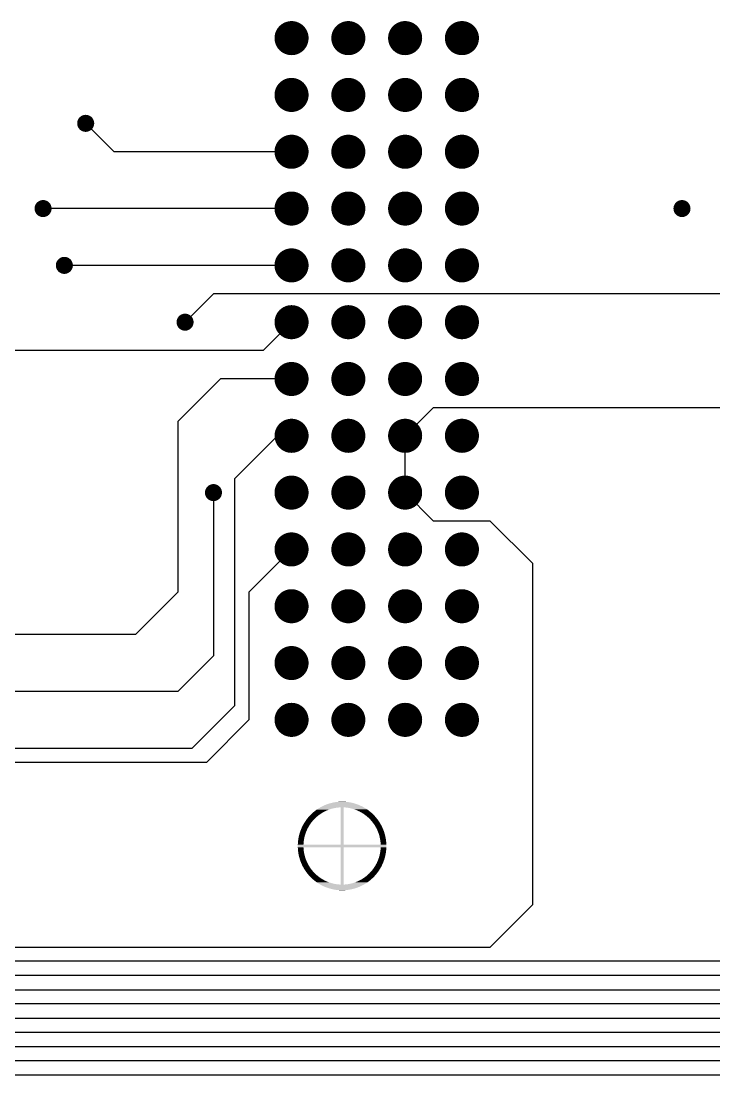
# Model space of a CAD drawing. Extents: x 295 to 953, y 10 to 290.
# Drawn here: x 689.92 to 720.91, y 105.26 to 152.38 of the extents above; entities that cross this region are included whole.
import ezdxf

# ---------------------------------------------------------------- set-up
doc = ezdxf.new("R2010")
doc.units = 0
doc.header["$LTSCALE"] = 5
doc.header["$MEASUREMENT"] = 0
doc.layers.get('0').update_dxf_attribs({"linetype": 'CONTINUOUS', "lineweight": 25})
doc.layers.add('DV-ABPB-A4_TOP', color=14, linetype='CONTINUOUS')

msp = doc.modelspace()

# ---------------------------------------------------------------- linework, layer by layer
at = {"color": 7}
for points, const_width in [([(701.639, 151.613, 1), (702.401, 151.613, 1)], 0.762), ([(704.179, 151.613, 1), (704.941, 151.613, 1)], 0.762), ([(706.719, 151.613, 1), (707.481, 151.613, 1)], 0.762), ([(709.259, 151.613, 1), (710.021, 151.613, 1)], 0.762), ([(701.639, 149.073, 1), (702.401, 149.073, 1)], 0.762), ([(704.179, 149.073, 1), (704.941, 149.073, 1)], 0.762), ([(706.719, 149.073, 1), (707.481, 149.073, 1)], 0.762), ([(709.259, 149.073, 1), (710.021, 149.073, 1)], 0.762), ([(692.622, 147.803, 1), (693.003, 147.803, 1)], 0.381), ([(701.639, 146.533, 1), (702.401, 146.533, 1)], 0.762), ([(704.179, 146.533, 1), (704.941, 146.533, 1)], 0.762), ([(706.719, 146.533, 1), (707.481, 146.533, 1)], 0.762), ([(709.259, 146.533, 1), (710.021, 146.533, 1)], 0.762), ([(701.639, 143.993, 1), (702.401, 143.993, 1)], 0.762), ([(704.179, 143.993, 1), (704.941, 143.993, 1)], 0.762), ([(706.719, 143.993, 1), (707.481, 143.993, 1)], 0.762), ([(709.259, 143.993, 1), (710.021, 143.993, 1)], 0.762), ([(690.717, 143.993, 1), (691.098, 143.993, 1)], 0.381), ([(719.292, 143.993, 1), (719.673, 143.993, 1)], 0.381), ([(691.669, 141.453, 1), (692.05, 141.453, 1)], 0.381), ([(701.639, 141.453, 1), (702.401, 141.453, 1)], 0.762), ([(704.179, 141.453, 1), (704.941, 141.453, 1)], 0.762), ([(706.719, 141.453, 1), (707.481, 141.453, 1)], 0.762), ([(709.259, 141.453, 1), (710.021, 141.453, 1)], 0.762), ([(701.639, 138.913, 1), (702.401, 138.913, 1)], 0.762), ([(704.179, 138.913, 1), (704.941, 138.913, 1)], 0.762), ([(706.719, 138.913, 1), (707.481, 138.913, 1)], 0.762), ([(709.259, 138.913, 1), (710.021, 138.913, 1)], 0.762), ([(697.067, 138.913, 1), (697.448, 138.913, 1)], 0.381), ([(701.639, 136.373, 1), (702.401, 136.373, 1)], 0.762), ([(704.179, 136.373, 1), (704.941, 136.373, 1)], 0.762), ([(706.719, 136.373, 1), (707.481, 136.373, 1)], 0.762), ([(709.259, 136.373, 1), (710.021, 136.373, 1)], 0.762), ([(701.639, 133.833, 1), (702.401, 133.833, 1)], 0.762), ([(704.179, 133.833, 1), (704.941, 133.833, 1)], 0.762), ([(706.719, 133.833, 1), (707.481, 133.833, 1)], 0.762), ([(709.259, 133.833, 1), (710.021, 133.833, 1)], 0.762), ([(701.639, 131.293, 1), (702.401, 131.293, 1)], 0.762), ([(704.179, 131.293, 1), (704.941, 131.293, 1)], 0.762), ([(706.719, 131.293, 1), (707.481, 131.293, 1)], 0.762), ([(709.259, 131.293, 1), (710.021, 131.293, 1)], 0.762), ([(698.337, 131.293, 1), (698.718, 131.293, 1)], 0.381), ([(701.639, 128.753, 1), (702.401, 128.753, 1)], 0.762), ([(704.179, 128.753, 1), (704.941, 128.753, 1)], 0.762), ([(706.719, 128.753, 1), (707.481, 128.753, 1)], 0.762), ([(709.259, 128.753, 1), (710.021, 128.753, 1)], 0.762), ([(701.639, 126.213, 1), (702.401, 126.213, 1)], 0.762), ([(704.179, 126.213, 1), (704.941, 126.213, 1)], 0.762), ([(706.719, 126.213, 1), (707.481, 126.213, 1)], 0.762), ([(709.259, 126.213, 1), (710.021, 126.213, 1)], 0.762), ([(701.639, 123.673, 1), (702.401, 123.673, 1)], 0.762), ([(704.179, 123.673, 1), (704.941, 123.673, 1)], 0.762), ([(706.719, 123.673, 1), (707.481, 123.673, 1)], 0.762), ([(709.259, 123.673, 1), (710.021, 123.673, 1)], 0.762), ([(701.639, 121.133, 1), (702.401, 121.133, 1)], 0.762), ([(704.179, 121.133, 1), (704.941, 121.133, 1)], 0.762), ([(706.719, 121.133, 1), (707.481, 121.133, 1)], 0.762), ([(709.259, 121.133, 1), (710.021, 121.133, 1)], 0.762)]:
    msp.add_lwpolyline(points, format="xyb", close=True, dxfattribs=dict(at, const_width=const_width))
for points in [[(703.482, 117.308), (703.535, 117.33), (705.079, 117.308), (705.026, 117.33)], [(703.535, 117.33), (703.54, 117.332), (705.026, 117.33), (705.02, 117.332)], [(703.54, 117.332), (703.594, 117.353), (705.02, 117.332), (704.967, 117.353)], [(703.594, 117.353), (703.6, 117.355), (704.967, 117.353), (704.961, 117.355)], [(703.6, 117.355), (703.654, 117.374), (704.961, 117.355), (704.907, 117.374)], [(703.654, 117.374), (703.659, 117.376), (704.907, 117.374), (704.901, 117.376)], [(703.659, 117.376), (703.715, 117.393), (704.901, 117.376), (704.846, 117.393)], [(703.715, 117.393), (703.72, 117.395), (704.846, 117.393), (704.84, 117.395)], [(703.72, 117.395), (703.776, 117.41), (704.84, 117.395), (704.785, 117.41)], [(703.776, 117.41), (703.781, 117.412), (704.785, 117.41), (704.779, 117.412)], [(703.781, 117.412), (703.837, 117.425), (704.779, 117.412), (704.724, 117.425)], [(703.837, 117.425), (703.843, 117.427), (704.724, 117.425), (704.717, 117.427)], [(703.843, 117.427), (703.899, 117.439), (704.717, 117.427), (704.662, 117.439)], [(703.899, 117.439), (703.905, 117.44), (704.662, 117.439), (704.655, 117.44)], [(703.905, 117.44), (703.962, 117.45), (704.655, 117.44), (704.599, 117.45)], [(703.962, 117.45), (703.967, 117.451), (704.599, 117.45), (704.593, 117.451)], [(703.967, 117.451), (704.025, 117.459), (704.593, 117.451), (704.536, 117.459)], [(704.025, 117.459), (704.03, 117.46), (704.536, 117.459), (704.53, 117.46)], [(704.03, 117.46), (704.088, 117.466), (704.53, 117.46), (704.473, 117.466)], [(704.088, 117.466), (704.093, 117.467), (704.473, 117.466), (704.466, 117.467)], [(704.093, 117.467), (704.152, 117.471), (704.466, 117.467), (704.41, 117.471)], [(704.152, 117.471), (704.156, 117.472), (704.41, 117.471), (704.402, 117.472)], [(704.156, 117.472), (704.216, 117.475), (704.402, 117.472), (704.347, 117.475)], [(704.216, 117.475), (704.22, 117.475), (704.347, 117.475), (704.336, 117.475)], [(704.22, 117.475), (704.283, 117.476), (704.336, 117.475), (704.283, 117.476)], [(702.817, 116.83), (702.85, 116.865), (703.185, 116.83), (703.229, 116.865)], [(702.85, 116.865), (702.86, 116.876), (703.229, 116.865), (703.244, 116.876)], [(702.86, 116.876), (702.885, 116.9), (703.244, 116.876), (703.277, 116.9)], [(702.885, 116.9), (702.905, 116.921), (703.277, 116.9), (703.307, 116.921)], [(702.905, 116.921), (702.919, 116.934), (703.307, 116.921), (703.326, 116.934)], [(702.919, 116.934), (702.952, 116.964), (703.326, 116.934), (703.373, 116.964)], [(702.952, 116.964), (702.954, 116.966), (703.373, 116.964), (703.376, 116.966)], [(702.954, 116.966), (702.988, 116.996), (703.376, 116.966), (703.427, 116.996)], [(702.988, 116.996), (702.999, 117.006), (703.427, 116.996), (703.445, 117.006)], [(702.999, 117.006), (703.022, 117.024), (703.445, 117.006), (703.479, 117.024)], [(703.022, 117.024), (703.048, 117.046), (703.479, 117.024), (703.522, 117.046)], [(703.048, 117.046), (703.055, 117.051), (703.522, 117.046), (703.532, 117.051)], [(703.055, 117.051), (703.087, 117.076), (703.532, 117.051), (703.585, 117.076)], [(703.087, 117.076), (703.099, 117.085), (703.585, 117.076), (703.607, 117.085)], [(703.099, 117.085), (703.118, 117.099), (703.607, 117.085), (703.64, 117.099)], [(703.118, 117.099), (703.147, 117.12), (703.64, 117.099), (703.695, 117.12)], [(703.147, 117.12), (703.15, 117.122), (703.695, 117.12), (703.702, 117.122)], [(703.15, 117.122), (703.175, 117.139), (703.702, 117.122), (703.751, 117.139)], [(703.175, 117.139), (703.201, 117.156), (703.751, 117.139), (703.808, 117.156)], [(703.201, 117.156), (703.203, 117.157), (703.808, 117.156), (703.813, 117.157)], [(703.203, 117.157), (703.225, 117.171), (703.813, 117.157), (703.865, 117.171)], [(703.225, 117.171), (703.246, 117.184), (703.865, 117.171), (703.923, 117.184)], [(703.246, 117.184), (703.257, 117.191), (703.923, 117.184), (703.956, 117.191)], [(703.257, 117.191), (703.265, 117.196), (703.956, 117.191), (703.981, 117.196)], [(703.265, 117.196), (703.281, 117.205), (703.981, 117.196), (704.04, 117.205)], [(703.281, 117.205), (703.293, 117.212), (704.04, 117.205), (704.099, 117.212)], [(703.293, 117.212), (703.302, 117.217), (704.099, 117.212), (704.158, 117.217)], [(703.302, 117.217), (703.308, 117.221), (704.158, 117.217), (704.217, 117.221)], [(703.308, 117.221), (703.312, 117.223), (705.253, 117.221), (705.249, 117.223)], [(703.312, 117.223), (703.362, 117.25), (705.249, 117.223), (705.199, 117.25)], [(703.362, 117.25), (703.367, 117.253), (705.199, 117.25), (705.193, 117.253)], [(703.367, 117.253), (703.419, 117.279), (705.193, 117.253), (705.142, 117.279)], [(703.419, 117.279), (703.424, 117.281), (705.142, 117.279), (705.136, 117.281)], [(703.424, 117.281), (703.477, 117.305), (705.136, 117.281), (705.084, 117.305)], [(703.477, 117.305), (703.482, 117.308), (705.084, 117.305), (705.079, 117.308)], [(704.217, 115.558), (704.217, 117.221), (704.344, 115.558), (704.344, 117.221)], [(704.36, 117.22), (704.344, 117.221), (705.254, 117.22), (705.253, 117.221)], [(704.382, 117.219), (704.36, 117.22), (705.256, 117.219), (705.254, 117.22)], [(704.441, 117.214), (704.382, 117.219), (705.264, 117.214), (705.256, 117.219)], [(704.5, 117.208), (704.441, 117.214), (705.275, 117.208), (705.264, 117.214)], [(704.559, 117.199), (704.5, 117.208), (705.29, 117.199), (705.275, 117.208)], [(704.617, 117.189), (704.559, 117.199), (705.308, 117.189), (705.29, 117.199)], [(704.621, 117.188), (704.617, 117.189), (705.309, 117.188), (705.308, 117.189)], [(704.675, 117.176), (704.621, 117.188), (705.328, 117.176), (705.309, 117.188)], [(704.733, 117.161), (704.675, 117.176), (705.351, 117.161), (705.328, 117.176)], [(704.759, 117.154), (704.733, 117.161), (705.363, 117.154), (705.351, 117.161)], [(704.789, 117.145), (704.759, 117.154), (705.376, 117.145), (705.363, 117.154)], [(704.846, 117.127), (704.789, 117.145), (705.403, 117.127), (705.376, 117.145)], [(704.868, 117.118), (704.846, 117.127), (705.415, 117.118), (705.403, 117.127)], [(704.901, 117.106), (704.868, 117.118), (705.432, 117.106), (705.415, 117.118)], [(704.956, 117.084), (704.901, 117.106), (705.463, 117.084), (705.432, 117.106)], [(704.962, 117.081), (704.956, 117.084), (705.467, 117.081), (705.463, 117.084)], [(705.01, 117.06), (704.962, 117.081), (705.494, 117.06), (705.467, 117.081)], [(705.046, 117.042), (705.01, 117.06), (705.517, 117.042), (705.494, 117.06)], [(705.064, 117.034), (705.046, 117.042), (705.527, 117.034), (705.517, 117.042)], [(705.116, 117.006), (705.064, 117.034), (705.561, 117.006), (705.527, 117.034)], [(705.123, 117.002), (705.116, 117.006), (705.566, 117.002), (705.561, 117.006)], [(705.167, 116.977), (705.123, 117.002), (705.595, 116.977), (705.566, 117.002)], [(705.194, 116.96), (705.167, 116.977), (705.613, 116.96), (705.595, 116.977)], [(705.218, 116.945), (705.194, 116.96), (705.629, 116.945), (705.613, 116.96)], [(705.26, 116.917), (705.218, 116.945), (705.66, 116.917), (705.629, 116.945)], [(705.267, 116.912), (705.26, 116.917), (705.664, 116.912), (705.66, 116.917)], [(705.315, 116.878), (705.267, 116.912), (705.699, 116.878), (705.664, 116.912)], [(705.322, 116.872), (705.315, 116.878), (705.705, 116.872), (705.699, 116.878)], [(705.362, 116.841), (705.322, 116.872), (705.733, 116.841), (705.705, 116.872)], [(702.498, 116.359), (702.509, 116.382), (702.785, 116.359), (702.798, 116.382)], [(702.509, 116.382), (702.526, 116.415), (702.798, 116.382), (702.819, 116.415)], [(702.526, 116.415), (702.535, 116.432), (702.819, 116.415), (702.83, 116.432)], [(702.535, 116.432), (702.557, 116.471), (702.83, 116.432), (702.856, 116.471)], [(702.557, 116.471), (702.562, 116.481), (702.856, 116.471), (702.863, 116.481)], [(702.562, 116.481), (702.589, 116.526), (702.863, 116.481), (702.895, 116.526)], [(702.589, 116.526), (702.591, 116.529), (702.895, 116.526), (702.897, 116.529)], [(702.591, 116.529), (702.62, 116.576), (702.897, 116.529), (702.934, 116.576)], [(702.62, 116.576), (702.623, 116.579), (702.934, 116.576), (702.936, 116.579)], [(702.623, 116.579), (702.651, 116.621), (702.936, 116.579), (702.971, 116.621)], [(702.651, 116.621), (702.658, 116.632), (702.971, 116.621), (702.981, 116.632)], [(702.658, 116.632), (702.683, 116.666), (702.981, 116.632), (703.011, 116.666)], [(702.683, 116.666), (702.695, 116.683), (703.011, 116.666), (703.028, 116.683)], [(702.695, 116.683), (702.715, 116.708), (703.028, 116.683), (703.052, 116.708)], [(702.715, 116.708), (702.734, 116.733), (703.052, 116.708), (703.077, 116.733)], [(702.734, 116.733), (702.748, 116.75), (703.077, 116.733), (703.094, 116.75)], [(702.748, 116.75), (702.775, 116.782), (703.094, 116.75), (703.13, 116.782)], [(702.775, 116.782), (702.781, 116.79), (703.13, 116.782), (703.138, 116.79)], [(702.781, 116.79), (702.815, 116.828), (703.138, 116.79), (703.183, 116.828)], [(702.815, 116.828), (702.817, 116.83), (703.183, 116.828), (703.185, 116.83)], [(705.381, 116.825), (705.362, 116.841), (705.748, 116.825), (705.733, 116.841)], [(705.407, 116.803), (705.381, 116.825), (705.767, 116.803), (705.748, 116.825)], [(705.436, 116.778), (705.407, 116.803), (705.79, 116.778), (705.767, 116.803)], [(705.451, 116.764), (705.436, 116.778), (705.801, 116.764), (705.79, 116.778)], [(705.488, 116.729), (705.451, 116.764), (705.83, 116.729), (705.801, 116.764)], [(705.494, 116.723), (705.488, 116.729), (705.834, 116.723), (705.83, 116.729)], [(705.536, 116.681), (705.494, 116.723), (705.867, 116.681), (705.834, 116.723)], [(705.538, 116.678), (705.536, 116.681), (705.869, 116.678), (705.867, 116.681)], [(705.576, 116.637), (705.538, 116.678), (705.899, 116.637), (705.869, 116.678)], [(705.584, 116.627), (705.576, 116.637), (705.906, 116.627), (705.899, 116.637)], [(705.614, 116.592), (705.584, 116.627), (705.93, 116.592), (705.906, 116.627)], [(705.628, 116.574), (705.614, 116.592), (705.941, 116.574), (705.93, 116.592)], [(705.651, 116.546), (705.628, 116.574), (705.959, 116.546), (705.941, 116.574)], [(705.669, 116.521), (705.651, 116.546), (705.975, 116.521), (705.959, 116.546)], [(705.686, 116.498), (705.669, 116.521), (705.988, 116.498), (705.975, 116.521)], [(705.708, 116.466), (705.686, 116.498), (706.007, 116.466), (705.988, 116.498)], [(705.72, 116.449), (705.708, 116.466), (706.016, 116.449), (706.007, 116.466)], [(705.745, 116.41), (705.72, 116.449), (706.037, 116.41), (706.016, 116.449)], [(705.752, 116.399), (705.745, 116.41), (706.043, 116.399), (706.037, 116.41)], [(705.779, 116.353), (705.752, 116.399), (706.066, 116.353), (706.043, 116.399)], [(702.339, 115.889), (702.35, 115.941), (702.599, 115.889), (702.612, 115.941)], [(702.35, 115.941), (702.351, 115.947), (702.612, 115.941), (702.613, 115.947)], [(702.351, 115.947), (702.365, 116.002), (702.613, 115.947), (702.629, 116.002)], [(702.365, 116.002), (702.366, 116.004), (702.629, 116.002), (702.63, 116.004)], [(702.366, 116.004), (702.382, 116.06), (702.63, 116.004), (702.648, 116.06)], [(702.382, 116.06), (702.383, 116.063), (702.648, 116.06), (702.65, 116.063)], [(702.383, 116.063), (702.399, 116.116), (702.65, 116.063), (702.669, 116.116)], [(702.399, 116.116), (702.402, 116.124), (702.669, 116.116), (702.672, 116.124)], [(702.402, 116.124), (702.418, 116.17), (702.672, 116.124), (702.691, 116.17)], [(702.418, 116.17), (702.423, 116.184), (702.691, 116.17), (702.697, 116.184)], [(702.423, 116.184), (702.439, 116.225), (702.697, 116.184), (702.715, 116.225)], [(702.439, 116.225), (702.446, 116.243), (702.715, 116.225), (702.724, 116.243)], [(702.446, 116.243), (702.461, 116.278), (702.724, 116.243), (702.741, 116.278)], [(702.461, 116.278), (702.471, 116.301), (702.741, 116.278), (702.753, 116.301)], [(702.471, 116.301), (702.484, 116.33), (702.753, 116.301), (702.769, 116.33)], [(702.484, 116.33), (702.498, 116.359), (702.769, 116.33), (702.785, 116.359)], [(705.782, 116.348), (705.779, 116.353), (706.068, 116.348), (706.066, 116.353)], [(705.81, 116.296), (705.782, 116.348), (706.092, 116.296), (706.068, 116.348)], [(705.837, 116.243), (705.81, 116.296), (706.114, 116.243), (706.092, 116.296)], [(705.84, 116.237), (705.837, 116.243), (706.117, 116.237), (706.114, 116.243)], [(705.862, 116.189), (705.84, 116.237), (706.135, 116.189), (706.117, 116.237)], [(705.866, 116.178), (705.862, 116.189), (706.14, 116.178), (706.135, 116.189)], [(705.884, 116.135), (705.866, 116.178), (706.155, 116.135), (706.14, 116.178)], [(705.891, 116.118), (705.884, 116.135), (706.161, 116.118), (706.155, 116.135)], [(705.905, 116.079), (705.891, 116.118), (706.173, 116.079), (706.161, 116.118)], [(705.913, 116.058), (705.905, 116.079), (706.18, 116.058), (706.173, 116.079)], [(705.925, 116.023), (705.913, 116.058), (706.189, 116.023), (706.18, 116.058)], [(705.933, 115.997), (705.925, 116.023), (706.197, 115.997), (706.189, 116.023)], [(705.942, 115.967), (705.933, 115.997), (706.204, 115.967), (706.197, 115.997)], [(705.95, 115.935), (705.942, 115.967), (706.212, 115.935), (706.204, 115.967)], [(705.957, 115.909), (705.95, 115.935), (706.217, 115.909), (706.212, 115.935)], [(705.965, 115.873), (705.957, 115.909), (706.225, 115.873), (706.217, 115.909)], [(702.299, 115.495), (702.3, 115.558), (706.261, 115.495), (706.26, 115.558)], [(702.3, 115.431), (702.299, 115.495), (706.26, 115.431), (706.261, 115.495)], [(702.3, 115.564), (702.302, 115.597), (702.555, 115.564), (702.556, 115.597)], [(702.3, 115.558), (702.3, 115.564), (702.554, 115.558), (702.555, 115.564)], [(702.302, 115.597), (702.304, 115.627), (702.556, 115.597), (702.558, 115.627)], [(702.304, 115.627), (702.306, 115.656), (702.558, 115.627), (702.561, 115.656)], [(702.306, 115.656), (702.309, 115.691), (702.561, 115.656), (702.565, 115.691)], [(702.309, 115.691), (702.312, 115.714), (702.565, 115.691), (702.567, 115.714)], [(702.312, 115.714), (702.316, 115.754), (702.567, 115.714), (702.573, 115.754)], [(702.316, 115.754), (702.319, 115.773), (702.573, 115.754), (702.576, 115.773)], [(702.319, 115.773), (702.325, 115.816), (702.576, 115.773), (702.584, 115.816)], [(702.325, 115.816), (702.328, 115.831), (702.584, 115.816), (702.586, 115.831)], [(702.328, 115.831), (702.337, 115.879), (702.586, 115.831), (702.597, 115.879)], [(702.337, 115.879), (702.339, 115.889), (702.597, 115.879), (702.599, 115.889)], [(705.97, 115.852), (705.965, 115.873), (706.229, 115.852), (706.225, 115.873)], [(705.978, 115.81), (705.97, 115.852), (706.236, 115.81), (706.229, 115.852)], [(705.981, 115.793), (705.978, 115.81), (706.239, 115.793), (706.236, 115.81)], [(705.989, 115.748), (705.981, 115.793), (706.245, 115.748), (706.239, 115.793)], [(705.991, 115.735), (705.989, 115.748), (706.247, 115.735), (706.245, 115.748)], [(705.997, 115.685), (705.991, 115.735), (706.252, 115.685), (706.247, 115.735)], [(705.998, 115.676), (705.997, 115.685), (706.253, 115.676), (706.252, 115.685)], [(706.003, 115.621), (705.998, 115.676), (706.257, 115.621), (706.253, 115.676)], [(706.003, 115.617), (706.003, 115.621), (706.258, 115.617), (706.257, 115.621)], [(706.006, 115.558), (706.003, 115.617), (706.26, 115.558), (706.258, 115.617)], [(702.303, 115.372), (702.3, 115.431), (702.557, 115.372), (702.554, 115.431)], [(702.303, 115.368), (702.303, 115.372), (702.558, 115.368), (702.557, 115.372)], [(702.308, 115.313), (702.303, 115.368), (702.563, 115.313), (702.558, 115.368)], [(702.308, 115.304), (702.308, 115.313), (702.564, 115.304), (702.563, 115.313)], [(702.314, 115.254), (702.308, 115.304), (702.57, 115.254), (702.564, 115.304)], [(702.315, 115.241), (702.314, 115.254), (702.572, 115.241), (702.57, 115.254)], [(702.322, 115.196), (702.315, 115.241), (702.579, 115.196), (702.572, 115.241)], [(702.324, 115.179), (702.322, 115.196), (702.582, 115.179), (702.579, 115.196)], [(702.332, 115.137), (702.324, 115.179), (702.59, 115.137), (702.582, 115.179)], [(702.336, 115.116), (702.332, 115.137), (702.595, 115.116), (702.59, 115.137)], [(702.343, 115.08), (702.336, 115.116), (702.604, 115.08), (702.595, 115.116)], [(702.349, 115.054), (702.343, 115.08), (702.61, 115.054), (702.604, 115.08)], [(702.356, 115.022), (702.349, 115.054), (702.619, 115.022), (702.61, 115.054)], [(702.364, 114.992), (702.356, 115.022), (702.628, 114.992), (702.619, 115.022)], [(702.371, 114.966), (702.364, 114.992), (702.636, 114.966), (702.628, 114.992)], [(702.381, 114.931), (702.371, 114.966), (702.648, 114.931), (702.636, 114.966)], [(704.217, 113.768), (704.217, 115.431), (704.344, 113.768), (704.344, 115.431)], [(705.912, 114.929), (705.931, 114.985), (706.179, 114.929), (706.195, 114.985)], [(705.931, 114.987), (705.947, 115.042), (706.195, 114.987), (706.209, 115.042)], [(705.931, 114.985), (705.931, 114.987), (706.195, 114.985), (706.195, 114.987)], [(705.947, 115.042), (705.949, 115.048), (706.209, 115.042), (706.211, 115.048)], [(705.949, 115.048), (705.962, 115.1), (706.211, 115.048), (706.222, 115.1)], [(705.962, 115.1), (705.964, 115.11), (706.222, 115.1), (706.224, 115.11)], [(705.964, 115.11), (705.974, 115.158), (706.224, 115.11), (706.232, 115.158)], [(705.974, 115.158), (705.977, 115.173), (706.232, 115.158), (706.235, 115.173)], [(705.977, 115.173), (705.985, 115.216), (706.235, 115.173), (706.242, 115.216)], [(705.985, 115.216), (705.988, 115.235), (706.242, 115.216), (706.244, 115.235)], [(705.988, 115.235), (705.993, 115.275), (706.244, 115.235), (706.249, 115.275)], [(705.993, 115.275), (705.996, 115.298), (706.249, 115.275), (706.252, 115.298)], [(705.996, 115.298), (706, 115.333), (706.252, 115.298), (706.255, 115.333)], [(706, 115.333), (706.002, 115.362), (706.255, 115.333), (706.257, 115.362)], [(706.002, 115.362), (706.004, 115.392), (706.257, 115.362), (706.259, 115.392)], [(706.004, 115.392), (706.006, 115.425), (706.259, 115.392), (706.26, 115.425)], [(706.006, 115.425), (706.006, 115.431), (706.26, 115.425), (706.26, 115.431)], [(702.388, 114.91), (702.381, 114.931), (702.655, 114.91), (702.648, 114.931)], [(702.4, 114.871), (702.388, 114.91), (702.67, 114.871), (702.655, 114.91)], [(702.406, 114.854), (702.4, 114.871), (702.676, 114.854), (702.67, 114.871)], [(702.421, 114.811), (702.406, 114.854), (702.694, 114.811), (702.676, 114.854)], [(702.425, 114.8), (702.421, 114.811), (702.699, 114.8), (702.694, 114.811)], [(702.444, 114.752), (702.425, 114.8), (702.721, 114.752), (702.699, 114.8)], [(702.446, 114.746), (702.444, 114.752), (702.724, 114.746), (702.721, 114.752)], [(702.468, 114.693), (702.446, 114.746), (702.75, 114.693), (702.724, 114.746)], [(702.493, 114.641), (702.469, 114.693), (702.779, 114.641), (702.75, 114.693)], [(702.495, 114.636), (702.493, 114.641), (702.782, 114.636), (702.779, 114.641)], [(702.518, 114.59), (702.495, 114.636), (702.809, 114.59), (702.782, 114.636)], [(702.523, 114.579), (702.518, 114.59), (702.816, 114.579), (702.809, 114.59)], [(702.544, 114.54), (702.523, 114.579), (702.841, 114.54), (702.816, 114.579)], [(702.554, 114.523), (702.544, 114.54), (702.852, 114.523), (702.841, 114.54)], [(702.572, 114.491), (702.554, 114.523), (702.874, 114.491), (702.852, 114.523)], [(705.666, 114.463), (705.698, 114.508), (705.972, 114.463), (705.998, 114.508)], [(705.698, 114.508), (705.705, 114.518), (705.998, 114.508), (706.004, 114.518)], [(705.705, 114.518), (705.731, 114.557), (706.004, 114.518), (706.026, 114.557)], [(705.731, 114.557), (705.741, 114.574), (706.026, 114.557), (706.034, 114.574)], [(705.741, 114.574), (705.762, 114.607), (706.034, 114.574), (706.052, 114.607)], [(705.762, 114.607), (705.775, 114.63), (706.052, 114.607), (706.063, 114.63)], [(705.775, 114.63), (705.792, 114.659), (706.063, 114.63), (706.076, 114.659)], [(705.792, 114.659), (705.807, 114.688), (706.076, 114.659), (706.09, 114.688)], [(705.807, 114.688), (705.82, 114.711), (706.09, 114.688), (706.1, 114.711)], [(705.82, 114.711), (705.837, 114.746), (706.1, 114.711), (706.115, 114.746)], [(705.837, 114.746), (705.846, 114.764), (706.115, 114.746), (706.122, 114.764)], [(705.846, 114.764), (705.864, 114.805), (706.122, 114.764), (706.138, 114.805)], [(705.864, 114.805), (705.87, 114.819), (706.138, 114.805), (706.142, 114.819)], [(705.87, 114.819), (705.889, 114.865), (706.142, 114.819), (706.159, 114.865)], [(705.889, 114.865), (705.892, 114.873), (706.159, 114.865), (706.162, 114.873)], [(705.892, 114.873), (705.911, 114.926), (706.162, 114.873), (706.178, 114.926)], [(705.911, 114.926), (705.912, 114.929), (706.178, 114.926), (706.179, 114.929)], [(702.586, 114.468), (702.572, 114.491), (702.891, 114.468), (702.874, 114.491)], [(702.601, 114.443), (702.586, 114.468), (702.91, 114.443), (702.891, 114.468)], [(702.619, 114.415), (702.601, 114.443), (702.933, 114.415), (702.91, 114.443)], [(702.631, 114.397), (702.619, 114.415), (702.947, 114.397), (702.933, 114.415)], [(702.655, 114.362), (702.631, 114.397), (702.976, 114.362), (702.947, 114.397)], [(702.662, 114.352), (702.655, 114.362), (702.985, 114.352), (702.976, 114.362)], [(702.692, 114.311), (702.662, 114.352), (703.023, 114.311), (702.985, 114.352)], [(702.694, 114.308), (702.692, 114.311), (703.025, 114.308), (703.023, 114.311)], [(702.726, 114.266), (702.694, 114.308), (703.066, 114.266), (703.025, 114.308)], [(702.731, 114.26), (702.726, 114.266), (703.072, 114.26), (703.066, 114.266)], [(702.76, 114.225), (702.731, 114.26), (703.109, 114.225), (703.072, 114.26)], [(702.771, 114.211), (702.76, 114.225), (703.125, 114.211), (703.109, 114.225)], [(702.793, 114.186), (702.771, 114.211), (703.153, 114.186), (703.125, 114.211)], [(702.813, 114.164), (702.793, 114.186), (703.18, 114.164), (703.153, 114.186)], [(702.828, 114.148), (702.813, 114.164), (703.199, 114.148), (703.18, 114.164)], [(702.856, 114.117), (702.828, 114.148), (703.238, 114.117), (703.199, 114.148)], [(702.862, 114.111), (702.856, 114.117), (703.246, 114.111), (703.238, 114.117)], [(702.897, 114.077), (702.862, 114.111), (703.294, 114.077), (703.246, 114.111)], [(702.901, 114.072), (702.897, 114.077), (703.3, 114.072), (703.294, 114.077)], [(702.931, 114.044), (702.901, 114.072), (703.343, 114.044), (703.3, 114.072)], [(702.947, 114.029), (702.931, 114.044), (703.367, 114.029), (703.343, 114.044)], [(702.966, 114.012), (702.947, 114.029), (703.393, 114.012), (703.367, 114.029)], [(705.134, 113.993), (705.185, 114.023), (705.573, 113.993), (705.607, 114.023)], [(705.185, 114.023), (705.188, 114.025), (705.607, 114.023), (705.609, 114.025)], [(705.188, 114.025), (705.235, 114.055), (705.609, 114.025), (705.641, 114.055)], [(705.235, 114.055), (705.254, 114.068), (705.641, 114.055), (705.655, 114.068)], [(705.254, 114.068), (705.284, 114.089), (705.655, 114.068), (705.676, 114.089)], [(705.284, 114.089), (705.317, 114.113), (705.676, 114.089), (705.7, 114.113)], [(705.317, 114.113), (705.331, 114.124), (705.7, 114.113), (705.711, 114.124)], [(705.331, 114.124), (705.376, 114.159), (705.711, 114.124), (705.744, 114.159)], [(705.376, 114.159), (705.378, 114.161), (705.744, 114.159), (705.745, 114.161)], [(705.378, 114.161), (705.423, 114.199), (705.745, 114.161), (705.779, 114.199)], [(705.423, 114.199), (705.431, 114.207), (705.779, 114.199), (705.786, 114.207)], [(705.431, 114.207), (705.467, 114.239), (705.786, 114.207), (705.813, 114.239)], [(705.467, 114.239), (705.483, 114.256), (705.813, 114.239), (705.826, 114.256)], [(705.483, 114.256), (705.509, 114.281), (705.826, 114.256), (705.846, 114.281)], [(705.509, 114.281), (705.533, 114.306), (705.846, 114.281), (705.865, 114.306)], [(705.533, 114.306), (705.55, 114.323), (705.865, 114.306), (705.878, 114.323)], [(705.55, 114.323), (705.58, 114.357), (705.878, 114.323), (705.902, 114.357)], [(705.58, 114.357), (705.589, 114.368), (705.902, 114.357), (705.91, 114.368)], [(705.589, 114.368), (705.624, 114.41), (705.91, 114.368), (705.938, 114.41)], [(705.624, 114.41), (705.627, 114.413), (705.938, 114.41), (705.94, 114.413)], [(705.627, 114.413), (705.663, 114.46), (705.94, 114.413), (705.97, 114.46)], [(705.663, 114.46), (705.666, 114.463), (705.97, 114.46), (705.972, 114.463)], [(702.995, 113.987), (702.966, 114.012), (703.438, 113.987), (703.393, 114.012)], [(703, 113.983), (702.995, 113.987), (703.445, 113.983), (703.438, 113.987)], [(703.033, 113.955), (703, 113.983), (703.497, 113.955), (703.445, 113.983)], [(703.044, 113.947), (703.033, 113.955), (703.514, 113.947), (703.497, 113.955)], [(703.066, 113.929), (703.044, 113.947), (703.55, 113.929), (703.514, 113.947)], [(703.094, 113.908), (703.066, 113.929), (703.598, 113.908), (703.55, 113.929)], [(703.098, 113.905), (703.094, 113.908), (703.604, 113.905), (703.598, 113.908)], [(703.128, 113.883), (703.098, 113.905), (703.659, 113.883), (703.604, 113.905)], [(703.145, 113.871), (703.128, 113.883), (703.693, 113.871), (703.659, 113.883)], [(703.157, 113.862), (703.145, 113.871), (703.715, 113.862), (703.693, 113.871)], [(703.185, 113.844), (703.157, 113.862), (703.771, 113.844), (703.715, 113.862)], [(703.198, 113.835), (703.185, 113.844), (703.802, 113.835), (703.771, 113.844)], [(703.21, 113.828), (703.198, 113.835), (703.828, 113.828), (703.802, 113.835)], [(703.233, 113.813), (703.21, 113.828), (703.885, 113.813), (703.828, 113.828)], [(703.252, 113.801), (703.233, 113.813), (703.94, 113.801), (703.885, 113.813)], [(703.253, 113.8), (703.252, 113.801), (703.943, 113.8), (703.94, 113.801)], [(703.271, 113.79), (703.253, 113.8), (704.002, 113.79), (703.943, 113.8)], [(703.286, 113.781), (703.271, 113.79), (704.06, 113.781), (704.002, 113.79)], [(703.297, 113.775), (703.286, 113.781), (704.119, 113.775), (704.06, 113.781)], [(703.304, 113.77), (703.297, 113.775), (704.178, 113.77), (704.119, 113.775)], [(703.306, 113.769), (703.304, 113.77), (704.201, 113.769), (704.178, 113.77)], [(703.308, 113.768), (703.306, 113.769), (704.217, 113.768), (704.201, 113.769)], [(703.312, 113.766), (703.308, 113.768), (705.249, 113.766), (705.253, 113.768)], [(703.362, 113.739), (703.312, 113.766), (705.198, 113.739), (705.249, 113.766)], [(703.368, 113.736), (703.362, 113.739), (705.193, 113.736), (705.198, 113.739)], [(703.419, 113.71), (703.368, 113.736), (705.142, 113.71), (705.193, 113.736)], [(703.424, 113.708), (703.419, 113.71), (705.136, 113.708), (705.142, 113.71)], [(703.476, 113.684), (703.424, 113.708), (705.084, 113.684), (705.136, 113.708)], [(703.482, 113.681), (703.476, 113.684), (705.079, 113.681), (705.084, 113.684)], [(703.535, 113.659), (703.482, 113.681), (705.026, 113.659), (705.079, 113.681)], [(703.541, 113.657), (703.535, 113.659), (705.02, 113.657), (705.026, 113.659)], [(703.594, 113.636), (703.541, 113.657), (704.966, 113.636), (705.02, 113.657)], [(703.6, 113.634), (703.594, 113.636), (704.961, 113.634), (704.966, 113.636)], [(703.654, 113.615), (703.6, 113.634), (704.907, 113.615), (704.961, 113.634)], [(703.66, 113.613), (703.654, 113.615), (704.901, 113.613), (704.907, 113.615)], [(703.714, 113.596), (703.66, 113.613), (704.846, 113.596), (704.901, 113.613)], [(703.72, 113.594), (703.714, 113.596), (704.841, 113.594), (704.846, 113.596)], [(703.775, 113.579), (703.72, 113.594), (704.785, 113.579), (704.841, 113.594)], [(703.782, 113.577), (703.775, 113.579), (704.779, 113.577), (704.785, 113.579)], [(703.837, 113.564), (703.782, 113.577), (704.723, 113.564), (704.779, 113.577)], [(703.843, 113.562), (703.837, 113.564), (704.718, 113.562), (704.723, 113.564)], [(703.899, 113.55), (703.843, 113.562), (704.661, 113.55), (704.718, 113.562)], [(704.344, 113.768), (704.403, 113.772), (705.253, 113.768), (705.258, 113.772)], [(704.403, 113.772), (704.462, 113.777), (705.258, 113.772), (705.267, 113.777)], [(704.462, 113.777), (704.521, 113.784), (705.267, 113.777), (705.28, 113.784)], [(704.521, 113.784), (704.579, 113.793), (705.28, 113.784), (705.296, 113.793)], [(704.579, 113.793), (704.604, 113.798), (705.296, 113.793), (705.304, 113.798)], [(704.604, 113.798), (704.637, 113.805), (705.304, 113.798), (705.314, 113.805)], [(704.637, 113.805), (704.695, 113.818), (705.314, 113.805), (705.335, 113.818)], [(704.695, 113.818), (704.748, 113.832), (705.335, 113.818), (705.358, 113.832)], [(704.748, 113.832), (704.752, 113.833), (705.358, 113.832), (705.36, 113.833)], [(704.752, 113.833), (704.809, 113.85), (705.36, 113.833), (705.385, 113.85)], [(704.809, 113.85), (704.859, 113.867), (705.385, 113.85), (705.41, 113.867)], [(704.859, 113.867), (704.865, 113.869), (705.41, 113.867), (705.413, 113.869)], [(704.865, 113.869), (704.921, 113.89), (705.413, 113.869), (705.443, 113.89)], [(704.921, 113.89), (704.954, 113.904), (705.443, 113.89), (705.462, 113.904)], [(704.954, 113.904), (704.975, 113.913), (705.462, 113.904), (705.474, 113.913)], [(704.975, 113.913), (705.029, 113.938), (705.474, 113.913), (705.506, 113.938)], [(705.029, 113.938), (705.039, 113.943), (705.506, 113.938), (705.512, 113.943)], [(705.039, 113.943), (705.082, 113.965), (705.512, 113.943), (705.539, 113.965)], [(705.082, 113.965), (705.116, 113.983), (705.539, 113.965), (705.561, 113.983)], [(705.116, 113.983), (705.134, 113.993), (705.561, 113.983), (705.573, 113.993)], [(703.905, 113.549), (703.899, 113.55), (704.656, 113.549), (704.661, 113.55)], [(703.961, 113.539), (703.905, 113.549), (704.599, 113.539), (704.656, 113.549)], [(703.968, 113.538), (703.961, 113.539), (704.593, 113.538), (704.599, 113.539)], [(704.024, 113.53), (703.968, 113.538), (704.536, 113.53), (704.593, 113.538)], [(704.031, 113.529), (704.024, 113.53), (704.53, 113.529), (704.536, 113.53)], [(704.087, 113.523), (704.031, 113.529), (704.473, 113.523), (704.53, 113.529)], [(704.094, 113.522), (704.087, 113.523), (704.467, 113.522), (704.473, 113.523)], [(704.15, 113.518), (704.094, 113.522), (704.409, 113.518), (704.467, 113.522)], [(704.158, 113.517), (704.15, 113.518), (704.404, 113.517), (704.409, 113.518)], [(704.214, 113.514), (704.158, 113.517), (704.345, 113.514), (704.404, 113.517)], [(704.225, 113.514), (704.214, 113.514), (704.341, 113.514), (704.345, 113.514)], [(704.277, 113.513), (704.225, 113.514), (704.277, 113.513), (704.341, 113.514)]]:
    msp.add_solid(points, dxfattribs=at)
at = {"layer": 'DV-ABPB-A4_TOP', "color": 7}
for p, q in [((694.082, 146.533), (692.812, 147.803)), ((702.02, 146.533), (694.082, 146.533)), ((702.02, 143.993), (690.907, 143.993)), ((702.02, 141.453), (691.86, 141.453)), ((698.527, 140.183), (697.257, 138.913)), ((731.23, 140.183), (698.527, 140.183)), ((702.02, 138.913), (700.75, 137.643)), ((700.75, 137.643), (674.08, 137.643)), ((698.845, 136.373), (696.94, 134.468)), ((702.02, 136.373), (698.845, 136.373)), ((707.1, 133.833), (708.37, 135.103)), ((708.37, 135.103), (766.79, 135.103)), ((696.94, 134.468), (696.94, 126.848)), ((699.48, 131.928), (701.385, 133.833)), ((701.385, 133.833), (702.02, 133.833)), ((707.1, 131.293), (707.1, 133.833)), ((699.48, 121.768), (699.48, 131.928)), ((698.527, 131.293), (698.527, 123.991)), ((708.37, 130.023), (707.1, 131.293)), ((710.91, 130.023), (708.37, 130.023)), ((712.815, 128.118), (710.91, 130.023)), ((702.02, 128.753), (700.115, 126.848)), ((712.815, 112.878), (712.815, 128.118)), ((696.94, 126.848), (695.035, 124.943)), ((700.115, 126.848), (700.115, 121.133)), ((695.035, 124.943), (660.11, 124.943)), ((698.527, 123.991), (696.94, 122.403)), ((696.94, 122.403), (657.57, 122.403)), ((697.575, 119.863), (699.48, 121.768)), ((700.115, 121.133), (698.21, 119.228)), ((654.395, 119.863), (697.575, 119.863)), ((698.21, 119.228), (653.76, 119.228)), ((710.91, 110.973), (712.815, 112.878)), ((653.76, 110.973), (710.91, 110.973)), ((769.965, 110.338), (650.267, 110.338)), ((770.6, 109.703), (648.997, 109.703)), ((648.045, 109.068), (771.235, 109.068)), ((771.87, 108.433), (647.092, 108.433)), ((646.14, 107.798), (772.505, 107.798)), ((630.265, 107.163), (783.935, 107.163)), ((629.63, 106.528), (784.57, 106.528)), ((785.205, 105.893), (628.995, 105.893)), ((628.36, 105.258), (785.84, 105.258))]:
    msp.add_line(p, q, dxfattribs=at)

doc.saveas('drawing.dxf')
